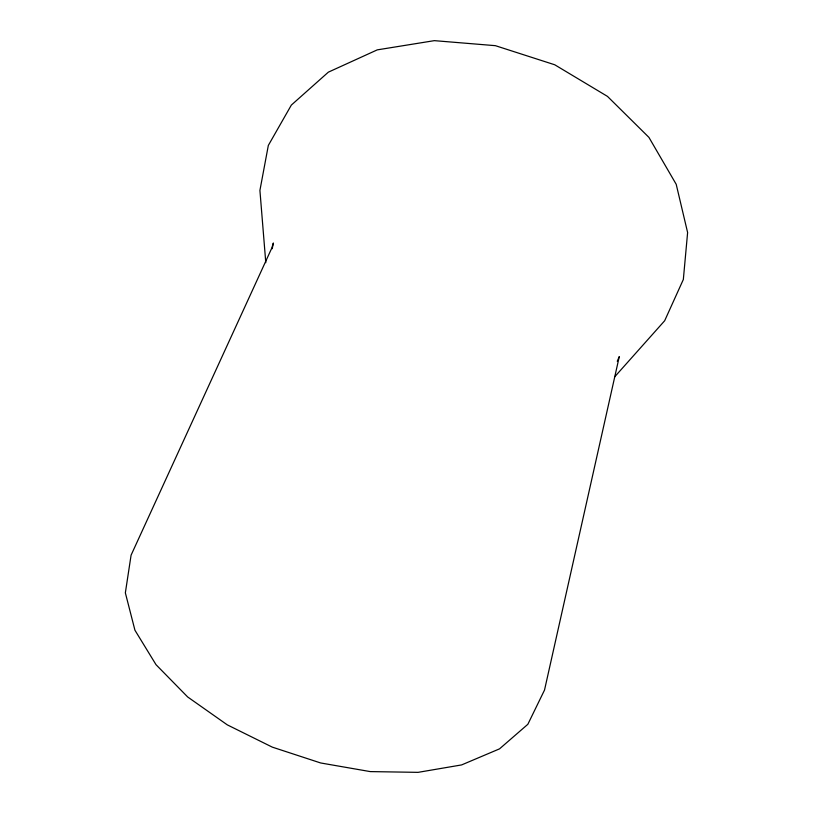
<?xml version="1.0" encoding="UTF-8"?>
<svg xmlns="http://www.w3.org/2000/svg" width="813" height="813" viewBox="0 0 813 813"><rect width="100%" height="100%" fill="white"/><g stroke="black" fill="none" stroke-linecap="round" stroke-linejoin="round"><path stroke-width="1.22" d="M272.223 248.737L273.371 243.006L271.755 248.158L131.086 555.167L125.354 592.85L134.938 630.227L156.015 664.678L187.681 696.975L227.294 724.861L272.304 747.137L320.678 762.97L370.25 771.598L418.075 772.35L461.611 764.921L499.517 748.864L527.85 724.292L544.517 690.064L619.282 356.612L617.26 361.267M614.537 376.998L664.668 320.739L683.337 279.499L687.615 232.538L676.213 184.317L648.926 137.377L607.474 96.391L554.74 64.776L495.381 45.67L434.355 40.65L377.262 49.867L328.35 72.154L291.349 105.07L268.331 145.425L259.916 190.415L265.79 262.68"/></g></svg>
